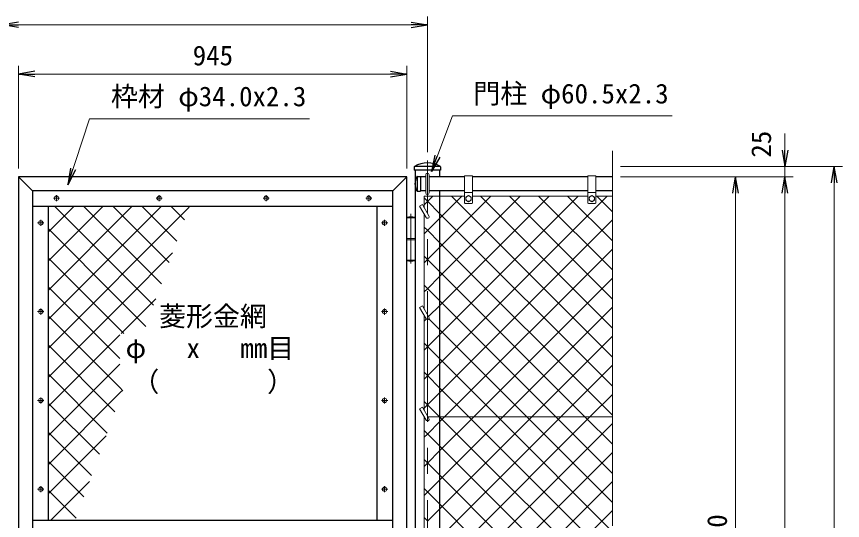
# Model space of a CAD drawing. Units: millimetres, scale not verified. Extents: x -4200 to 4200, y -2970 to 2970.
# Drawn here: x -2584 to -574, y 425 to 1652 of the extents above; entities that cross this region are included whole.
import ezdxf
from ezdxf.enums import TextEntityAlignment as Align

# ---------------------------------------------------------------- set-up
doc = ezdxf.new("R2010")
doc.units = ezdxf.units.MM
doc.header["$LTSCALE"] = 10
doc.linetypes.add('USER1', pattern=[50.8, 31.75, -6.35, 6.35, -6.35])
for name, color, linetype, lineweight in [('0-0_D-STR1', 1, 'Continuous', 25), ('0-2_D-STR2', 7, 'Continuous', 13), ('0-3_D-STR3', 3, 'Continuous', 13), ('0-4_D-BMK', 2, 'USER1', 13), ('0-7_D-STR-TXT', 7, 'Continuous', 13), ('0-8_D-STR-DIM', 7, 'Continuous', 13)]:
    doc.layers.add(name, color=color, linetype=linetype, lineweight=lineweight)
doc.layers.add('0-9_0', color=7, linetype='Continuous')
doc.styles.add('ＭＳ ゴシック', font='')
doc.styles.get('ＭＳ ゴシック').set_extended_font_data('MS Gothic')

# ---------------------------------------------------------------- blocks, each defined once
blk = doc.blocks.new('_Open')
at = {"layer": '0-9_0'}
blk.add_line((-10, 1.667), (0, 0), dxfattribs=at)
blk.add_lwpolyline([(-10, -1.667), (0, 0), (-10, 0)], dxfattribs=at)

msp = doc.modelspace()

# ---------------------------------------------------------------- linework, layer by layer
at = {"layer": '0-0_D-STR1'}
for p, q in [((-1551.96, 1286.59), (-1615.49, 1286.59)), ((-1615.83, 1285.65), (-1615.83, 1277.59)), ((-1551.63, 1277.59), (-1615.83, 1277.59)), ((-1553.48, 1261.59), (-1553.48, 1277.59)), ((-1551.63, 1285.65), (-1551.63, 1277.59)), ((-2578.98, 1261.59), (-2578.98, 384.59)), ((-1633.98, 1261.59), (-2578.98, 1261.59)), ((-2578.98, 1261.59), (-2544.98, 1227.59)), ((-1633.98, 1261.59), (-1667.98, 1227.59)), ((-1633.98, -508.41), (-1633.98, 1261.59)), ((-1609.06, 1262.09), (-1600.73, 1262.09)), ((-1608.73, 1262.09), (-1608.73, 1227.09)), ((-1600.73, 1262.09), (-1600.73, 1227.09)), ((-1587.73, 1261.59), (-1600.73, 1261.59)), ((-1493.73, 1261.59), (-1579.73, 1261.59)), ((-1193.73, 1261.59), (-1473.73, 1261.59)), ((-1133.73, 1261.59), (-1173.73, 1261.59)), ((-2544.98, 1227.59), (-2544.98, 384.59)), ((-1667.98, 1227.59), (-2544.98, 1227.59)), ((-1667.98, -474.41), (-1667.98, 1227.59)), ((-1609.06, 1227.09), (-1600.73, 1227.09)), ((-1587.73, 1227.59), (-1600.73, 1227.59)), ((-1493.73, 1227.59), (-1579.73, 1227.59)), ((-1553.48, -474.41), (-1553.48, 1227.59)), ((-1193.73, 1227.59), (-1473.73, 1227.59)), ((-1133.73, 1227.59), (-1173.73, 1227.59)), ((-1667.98, 1189.59), (-2544.98, 1189.59)), ((-2506.98, 1189.59), (-2506.98, 426.59)), ((-1705.98, 426.59), (-1705.98, 1189.59)), ((-2544.98, 426.59), (-1667.98, 426.59))]:
    msp.add_line(p, q, dxfattribs=at)
msp.add_lwpolyline([(-1613.98, 1277.59), (-1613.98, -843.41), (-1553.48, -843.41), (-1553.48, -508.41)], dxfattribs=at)
for centre, radius, start, end in [((-1614.33, 1285.65), 1.5, 120.85073, 180), ((-1583.73, 1234.42), 61.17, 59.14927, 120.85073), ((-1553.13, 1285.65), 1.5, 0, 59.14927), ((-1578.5, 1244.59), 35.72, 151.52136, 208.47864), ((-1609.06, 1261.09), 1, 90, 147.70173), ((-1609.06, 1228.09), 1, 212.29827, 270)]:
    msp.add_arc(centre, radius, start, end, dxfattribs=at)
at = {"layer": '0-2_D-STR2'}
for p, q in [((-1553.48, 1090.34), (-1429.22, 1214.59)), ((-1553.48, 1019.63), (-1358.51, 1214.59)), ((-1133.73, 822.91), (-1525.41, 1214.59)), ((-1133.73, 893.62), (-1454.7, 1214.59)), ((-1133.73, 964.33), (-1383.99, 1214.59)), ((-1133.73, 1035.04), (-1313.28, 1214.59)), ((-1133.73, 1105.75), (-1242.57, 1214.59)), ((-1133.73, 1176.46), (-1171.86, 1214.59)), ((-2506.98, 1126.79), (-2444.17, 1189.59)), ((-2506.98, 1056.08), (-2373.46, 1189.59)), ((-2506.98, 985.37), (-2302.75, 1189.59)), ((-2506.98, 914.66), (-2232.04, 1189.59)), ((-2506.98, 843.95), (-2163.43, 1187.49)), ((-2231.24, 1001.18), (-2419.65, 1189.59)), ((-2212.37, 1053.02), (-2348.94, 1189.59)), ((-2193.5, 1104.87), (-2278.23, 1189.59)), ((-2174.64, 1156.71), (-2207.52, 1189.59)), ((-1583.73, 1060.09), (-1553.48, 1090.34)), ((-1541.96, 677.59), (-1133.73, 1085.83)), ((-1583.73, 1060.77), (-1591.73, 1068.77)), ((-1591.73, 1052.09), (-1583.73, 1060.09)), ((-1553.48, 1030.52), (-1583.73, 1060.77)), ((-1200.55, 677.59), (-1553.48, 1030.52)), ((-1583.73, 989.38), (-1553.48, 1019.63)), ((-1471.25, 677.59), (-1133.73, 1015.12)), ((-2332.67, 819.77), (-2506.98, 994.07)), ((-1583.73, 990.06), (-1591.73, 998.06)), ((-1591.73, 981.38), (-1583.73, 989.38)), ((-1553.48, 959.81), (-1583.73, 990.06)), ((-1271.26, 677.59), (-1553.48, 959.81)), ((-1400.54, 677.59), (-1133.73, 944.41)), ((-1591.73, 910.67), (-1586.82, 915.57)), ((-2506.98, 702.53), (-2332.67, 876.83)), ((-1329.83, 677.59), (-1133.73, 873.7)), ((-2344.46, 690.13), (-2506.98, 852.65)), ((-2506.98, 631.82), (-2332.67, 806.12)), ((-1259.12, 677.59), (-1133.73, 802.98)), ((-2363.32, 638.29), (-2506.98, 781.94)), ((-1188.41, 677.59), (-1133.73, 732.27)), ((-2382.19, 586.45), (-2506.98, 711.23)), ((-1583.73, 635.83), (-1553.48, 666.08)), ((-1553.48, 666.08), (-1541.96, 677.59)), ((-1553.48, 595.37), (-1471.25, 677.59)), ((-1553.48, 524.66), (-1400.54, 677.59)), ((-1553.48, 453.95), (-1329.83, 677.59)), ((-1553.48, 383.23), (-1259.12, 677.59)), ((-1553.48, 312.52), (-1188.41, 677.59)), ((-1133.73, 540.06), (-1271.26, 677.59)), ((-1133.73, 610.77), (-1200.55, 677.59)), ((-1583.73, 636.51), (-1591.73, 644.51)), ((-1553.48, 241.81), (-1133.73, 661.56)), ((-2401.06, 534.61), (-2506.98, 640.52)), ((-2506.98, 490.39), (-2365.75, 631.62)), ((-1591.73, 627.83), (-1583.73, 635.83)), ((-1553.48, 606.26), (-1583.73, 636.51)), ((-1133.73, 186.51), (-1553.48, 606.26)), ((-1583.73, 565.12), (-1553.48, 595.37)), ((-1553.48, 171.1), (-1133.73, 590.85)), ((-2419.93, 482.76), (-2506.98, 569.81)), ((-1583.73, 565.8), (-1591.73, 573.8)), ((-1591.73, 557.12), (-1583.73, 565.12)), ((-1553.48, 535.55), (-1583.73, 565.8)), ((-1583.73, 494.41), (-1553.48, 524.66)), ((-1133.73, 115.8), (-1553.48, 535.55)), ((-2500.07, 426.59), (-2406.22, 520.44)), ((-1583.73, 495.09), (-1591.73, 503.09)), ((-2438.8, 430.92), (-2506.98, 499.1)), ((-1591.73, 486.41), (-1583.73, 494.41)), ((-1553.48, 464.84), (-1583.73, 495.09)), ((-1176.23, 87.59), (-1553.48, 464.84)), ((-1583.73, 423.7), (-1553.48, 453.95)), ((-2505.18, 426.59), (-2506.98, 428.39)), ((-1583.73, 424.38), (-1591.73, 432.38))]:
    msp.add_line(p, q, dxfattribs=at)
for points in [[(-1591.73, 1193.51), (-1583.73, 1201.51), (-1570.64, 1214.59)], [(-1591.73, 1122.8), (-1583.73, 1130.8), (-1553.48, 1161.05), (-1499.93, 1214.59)], [(-1591.73, 839.96), (-1583.73, 847.96), (-1553.48, 878.21), (-1217.09, 1214.59)], [(-1591.73, 769.25), (-1583.73, 777.25), (-1553.48, 807.5), (-1146.38, 1214.59)], [(-1133.73, 752.19), (-1553.48, 1171.94), (-1583.73, 1202.19), (-1591.73, 1210.19)], [(-1581.01, 921.39), (-1553.48, 948.92), (-1287.8, 1214.59)], [(-2250.11, 949.34), (-2262.36, 961.59), (-2490.36, 1189.59)], [(-1591.73, 698.54), (-1583.73, 706.54), (-1553.48, 736.79), (-1133.73, 1156.54)], [(-2268.98, 897.5), (-2331.48, 960), (-2506.98, 1135.5)], [(-1133.73, 681.48), (-1553.48, 1101.23), (-1583.73, 1131.48), (-1591.73, 1139.48)], [(-2506.98, 773.24), (-2331.48, 948.74), (-2318.62, 961.59), (-2203.9, 1076.32)], [(-2322.38, 880.19), (-2331.48, 889.28), (-2506.98, 1064.78)], [(-2329.32, 880.19), (-2247.91, 961.59), (-2244.36, 965.14)], [(-2325.59, 741.97), (-2331.48, 747.86), (-2506.98, 923.36)], [(-1133.73, 469.35), (-1341.97, 677.59), (-1553.48, 889.1), (-1580.35, 915.98)], [(-1124.89, 389.81), (-1412.68, 677.59), (-1553.48, 818.39), (-1583.73, 848.64), (-1591.73, 856.64)], [(-1133.73, 327.93), (-1483.39, 677.59), (-1553.48, 747.68), (-1583.73, 777.93), (-1591.73, 785.93)], [(-2506.98, 561.11), (-2331.48, 736.61), (-2325.29, 742.79)], [(-1133.73, 257.22), (-1553.48, 676.97), (-1554.1, 677.59), (-1583.73, 707.22), (-1591.73, 715.22)], [(-1591.73, 62.14), (-1583.73, 70.14), (-1566.27, 87.59), (-1553.48, 100.39), (-1133.73, 520.14)], [(-1591.73, -8.57), (-1583.73, -0.57), (-1553.48, 29.68), (-1495.56, 87.59), (-1133.73, 449.43)]]:
    msp.add_lwpolyline(points, dxfattribs=at)
at = {"layer": '0-3_D-STR3'}
for p, q in [((-1587.73, 1222.59), (-1587.73, 1266.59)), ((-1579.73, 1222.59), (-1579.73, 1266.59)), ((-1493.73, 1263.59), (-1493.73, 1198.59)), ((-1473.73, 1263.59), (-1493.73, 1263.59)), ((-1473.73, 1263.59), (-1473.73, 1198.59)), ((-1193.73, 1263.59), (-1193.73, 1198.59)), ((-1173.73, 1263.59), (-1193.73, 1263.59)), ((-1173.73, 1263.59), (-1173.73, 1198.59)), ((-1591.73, 1214.59), (-1493.73, 1214.59)), ((-1591.73, 1186.45), (-1591.73, 1214.59)), ((-1473.73, 1223.59), (-1493.73, 1223.59)), ((-1490.23, 1212.34), (-1483.73, 1216.09)), ((-1490.23, 1212.34), (-1490.23, 1204.85)), ((-1483.73, 1216.09), (-1477.23, 1212.34)), ((-1477.23, 1212.34), (-1477.23, 1204.85)), ((-1473.73, 1214.59), (-1193.73, 1214.59)), ((-1173.73, 1223.59), (-1193.73, 1223.59)), ((-1190.23, 1212.34), (-1183.73, 1216.09)), ((-1190.23, 1212.34), (-1190.23, 1204.85)), ((-1183.73, 1216.09), (-1177.23, 1212.34)), ((-1177.23, 1212.34), (-1177.23, 1204.85)), ((-1173.73, 1214.59), (-1133.73, 1214.59)), ((-1603.12, 1190.18), (-1596.19, 1194.18)), ((-1603.12, 1190.18), (-1587.19, 1162.59)), ((-1596.19, 1194.18), (-1580.26, 1166.59)), ((-1475.73, 1196.59), (-1491.73, 1196.59)), ((-1175.73, 1196.59), (-1191.73, 1196.59)), ((-1591.73, 939.95), (-1591.73, 1170.45)), ((-1613.98, 1161.59), (-1633.98, 1161.59)), ((-1633.98, 1161.59), (-1633.98, 1058.59)), ((-1633.48, 1163.09), (-1633.48, 1161.59)), ((-1633.48, 1163.09), (-1614.48, 1163.09)), ((-1614.48, 1163.09), (-1614.48, 1161.59)), ((-1613.98, 1161.59), (-1613.98, 1058.59)), ((-1613.98, 1111.59), (-1633.98, 1111.59)), ((-1613.98, 1108.59), (-1633.98, 1108.59)), ((-1613.98, 1058.59), (-1633.98, 1058.59)), ((-1633.48, 1058.59), (-1633.48, 1057.09)), ((-1614.48, 1057.09), (-1633.48, 1057.09)), ((-1614.48, 1058.59), (-1614.48, 1057.09)), ((-1603.12, 943.68), (-1596.19, 947.68)), ((-1596.19, 947.68), (-1580.26, 920.09)), ((-1603.12, 943.68), (-1587.19, 916.09)), ((-1591.73, 693.45), (-1591.73, 923.95)), ((-1603.12, 697.18), (-1596.19, 701.18)), ((-1603.12, 697.18), (-1587.19, 669.59)), ((-1596.19, 701.18), (-1580.26, 673.59)), ((-1591.73, 398.45), (-1591.73, 677.45)), ((-1133.73, 677.59), (-1582.57, 677.59))]:
    msp.add_line(p, q, dxfattribs=at)
for points in [[(-1490.23, 1204.85), (-1483.73, 1201.09), (-1477.23, 1204.85)], [(-1190.23, 1204.85), (-1183.73, 1201.09), (-1177.23, 1204.85)]]:
    msp.add_lwpolyline(points, dxfattribs=at)
for centre, radius in [((-2486.48, 1209.59), 5.25), ((-2236.48, 1209.59), 5.25), ((-1976.48, 1209.59), 5.25), ((-1726.48, 1209.59), 5.25), ((-1483.73, 1208.59), 6.49), ((-1183.73, 1208.59), 6.49), ((-2524.98, 1149.59), 5.25), ((-1687.98, 1149.59), 5.25), ((-2524.98, 933.59), 5.25), ((-1687.98, 933.59), 5.25), ((-2524.98, 717.59), 5.25), ((-1687.98, 717.59), 5.25), ((-2524.98, 501.59), 5.25), ((-1687.98, 501.59), 5.25)]:
    msp.add_circle(centre, radius, dxfattribs=at)
for centre, radius, start, end in [((-1583.73, 1266.59), 4, 0, 180), ((-1583.73, 1222.59), 4, 180, 0), ((-1491.73, 1198.59), 2, 180, 270), ((-1475.73, 1198.59), 2, 270, 0), ((-1191.73, 1198.59), 2, 180, 270), ((-1175.73, 1198.59), 2, 270, 0), ((-1583.73, 1164.59), 4, 210, 30), ((-1623.98, 1133.76), 30.83, 72.05475, 107.94525), ((-1623.98, 1086.43), 30.83, 252.05475, 287.94525), ((-1583.73, 918.09), 4, 210, 30), ((-1583.73, 671.59), 4, 210, 30)]:
    msp.add_arc(centre, radius, start, end, dxfattribs=at)
at = {"layer": '0-4_D-BMK'}
for p, q in [((-1583.73, -858.41), (-1583.73, 1301.59)), ((-2479.04, 1209.59), (-2493.92, 1209.59)), ((-2486.48, 1217.03), (-2486.48, 1202.15)), ((-2229.04, 1209.59), (-2243.92, 1209.59)), ((-2236.48, 1217.03), (-2236.48, 1202.15)), ((-1969.04, 1209.59), (-1983.92, 1209.59)), ((-1976.48, 1217.03), (-1976.48, 1202.15)), ((-1719.04, 1209.59), (-1733.92, 1209.59)), ((-1726.48, 1217.03), (-1726.48, 1202.15)), ((-1623.98, 1171.3), (-1623.98, 1050.87)), ((-2517.54, 1149.59), (-2532.42, 1149.59)), ((-2524.98, 1157.03), (-2524.98, 1142.15)), ((-1680.54, 1149.59), (-1695.42, 1149.59)), ((-1687.98, 1157.03), (-1687.98, 1142.15)), ((-2532.42, 933.59), (-2517.54, 933.59)), ((-2524.98, 941.03), (-2524.98, 926.15)), ((-1695.42, 933.59), (-1680.54, 933.59)), ((-1687.98, 941.03), (-1687.98, 926.15)), ((-2524.98, 725.03), (-2524.98, 710.15)), ((-1687.98, 725.03), (-1687.98, 710.15)), ((-2532.42, 717.59), (-2517.54, 717.59)), ((-1695.42, 717.59), (-1680.54, 717.59)), ((-2524.98, 509.03), (-2524.98, 494.15)), ((-1687.98, 509.03), (-1687.98, 494.15)), ((-2532.42, 501.59), (-2517.54, 501.59)), ((-1695.42, 501.59), (-1680.54, 501.59))]:
    msp.add_line(p, q, dxfattribs=at)
at = {"layer": '0-7_D-STR-TXT'}
for points in [[(-988.33, 1409.59), (-1523.01, 1409.59), (-1573.04, 1276.04)], [(-1870.44, 1402.66), (-2406.38, 1402.66), (-2458.24, 1244.38)]]:
    msp.add_lwpolyline(points, dxfattribs=at)
at = {"layer": '0-8_D-STR-DIM'}
for p, q in [((-1583.73, 1321.59), (-1583.73, 1651.59)), ((-2578.73, 1631.59), (-1623.73, 1631.59)), ((-2578.98, 1281.59), (-2578.98, 1531.59)), ((-1633.98, 1281.59), (-1633.98, 1531.59)), ((-2538.98, 1511.59), (-1673.98, 1511.59)), ((-713.73, 1326.59), (-713.73, 1366.59)), ((-1133.73, 412.25), (-1133.73, 1324.59)), ((-1113.73, 1286.59), (-573.73, 1286.59)), ((-1113.73, 1286.59), (-693.73, 1286.59)), ((-713.73, 1261.59), (-713.73, 1286.59)), ((-1113.73, 1261.59), (-813.73, 1261.59)), ((-1113.73, 1261.59), (-693.73, 1261.59)), ((-1113.73, 1261.59), (-693.73, 1261.59)), ((-593.73, -803.41), (-593.73, 1246.59)), ((-833.73, -468.41), (-833.73, 1221.59)), ((-713.73, -498.41), (-713.73, 1221.59)), ((-713.73, 1221.59), (-713.73, 1181.59))]:
    msp.add_line(p, q, dxfattribs=at)

# ---------------------------------------------------------------- block references
at = {"layer": '0-7_D-STR-TXT', "xscale": 4, "yscale": 4}
for p, rotation in [((-1573.74, 1274.16), 249.46512), ((-2458.87, 1242.48), 251.85931)]:
    msp.add_blockref('_Open', p, dxfattribs=dict(at, rotation=rotation))
at = {"layer": '0-8_D-STR-DIM', "xscale": 4, "yscale": 4}
for p, rotation in [((-2618.73, 1631.59), 180), ((-2578.98, 1511.59), 180), ((-713.73, 1286.59), 270), ((-593.73, 1286.59), 90), ((-833.73, 1261.59), 90), ((-713.73, 1261.59), 90), ((-713.73, 1261.59), 90)]:
    msp.add_blockref('_Open', p, dxfattribs=dict(at, rotation=rotation))
for p in [(-1583.73, 1631.59), (-1633.98, 1511.59)]:
    msp.add_blockref('_Open', p, dxfattribs=at)

# ---------------------------------------------------------------- texts
at = {"layer": '0-7_D-STR-TXT', "style": 'ＭＳ ゴシック'}
for s, p in [('枠材 φ34.0x2.3', (-2353.94, 1418.8)), ('門柱 φ60.5x2.3', (-1472.09, 1425.61)), ('菱形金網', (-2236.92, 883.99)), ('φ\u3000 x\u3000 mm目', (-2318.14, 806.4)), ('（\u3000\u3000\u3000\u3000）', (-2301.9, 724.75))]:
    msp.add_text(s, height=48.09, dxfattribs=at).set_placement(p, align=Align.BOTTOM_LEFT)
at = {"layer": '0-8_D-STR-DIM', "style": 'ＭＳ ゴシック'}
msp.add_text('945', height=48.09, dxfattribs=at).set_placement((-2154.95, 1518.34), align=Align.BOTTOM_LEFT)
for s, p in [('25', (-733.11, 1308.24)), ('1770', (-840.47, 309.69))]:
    msp.add_text(s, height=48.09, rotation=90, dxfattribs=at).set_placement(p, align=Align.BOTTOM_LEFT)

doc.saveas('drawing.dxf')
